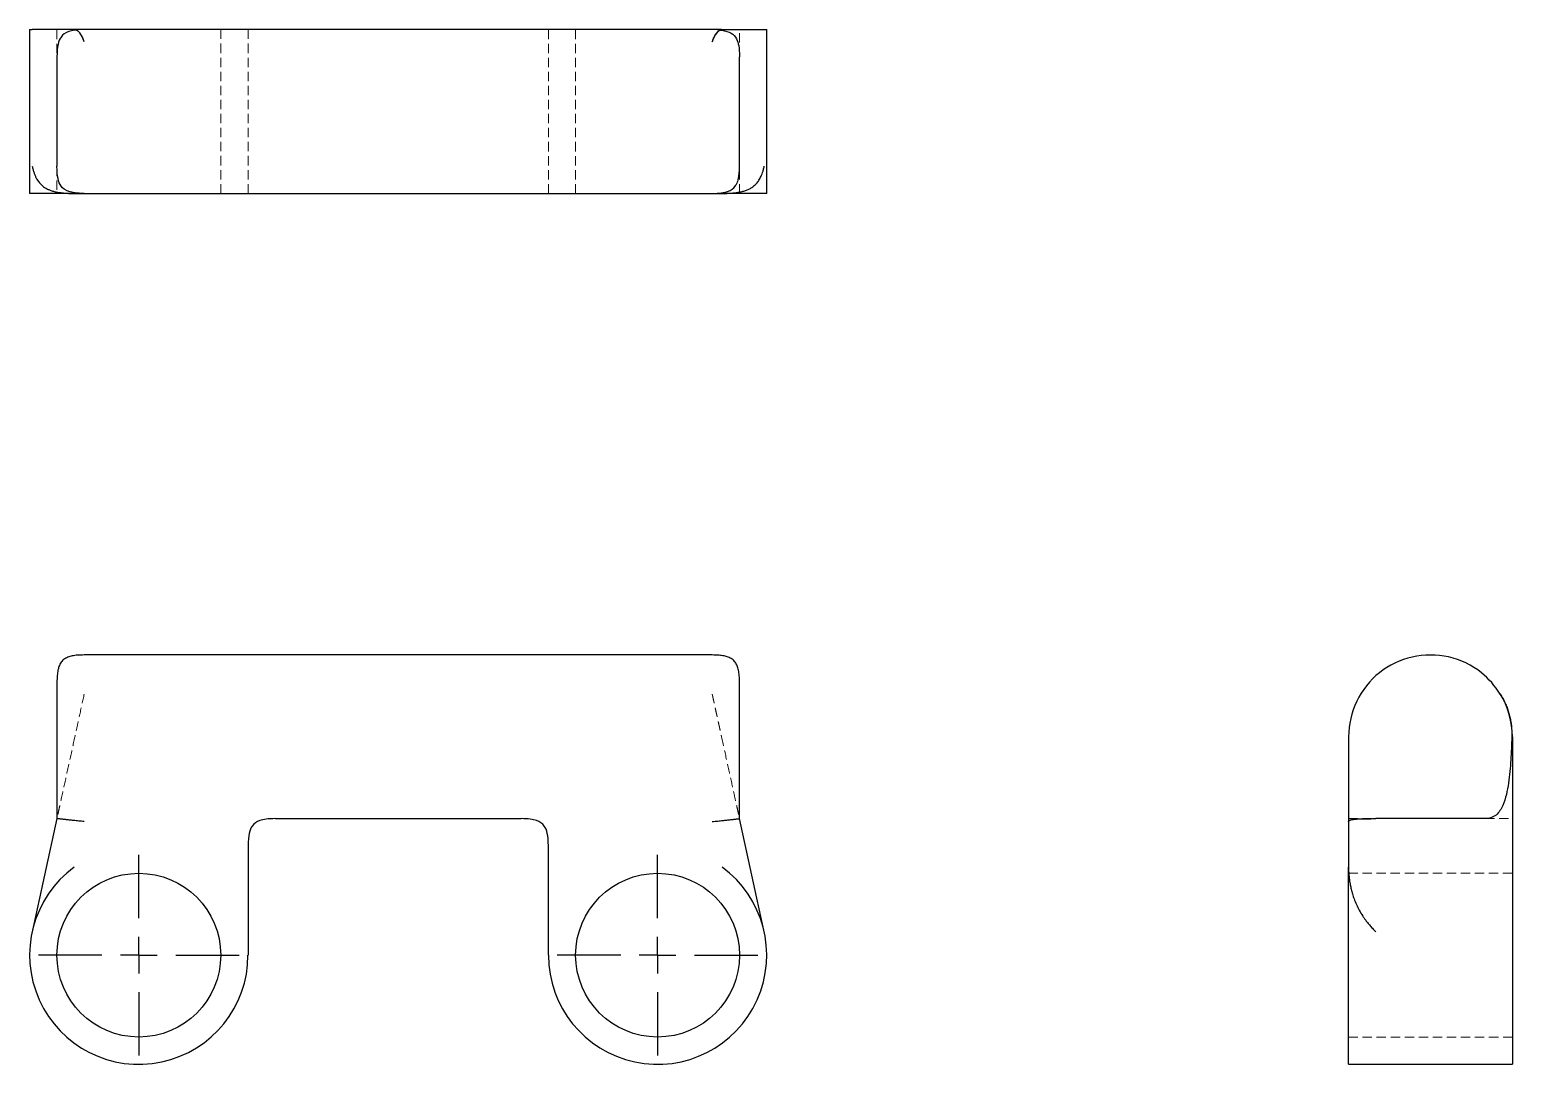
# Model space of a CAD drawing. Header units: millimetres. Extents: x 33 to 234, y 29 to 169.
import ezdxf

# ---------------------------------------------------------------- set-up
doc = ezdxf.new("R2010")
doc.units = ezdxf.units.MM
doc.linetypes.add('HIDDEN', pattern=[1.905, 1.27, -0.635])
doc.layers.add('10', color=7, linetype='Continuous')

# ---------------------------------------------------------------- blocks, each defined once
blk = doc.blocks.new('SW_CENTERMARKSYMBOL_0')
at = {"layer": '10', "color": 0}
for p, q in [((0, 5), (0, 13.61)), ((0, 0), (0, 2.5)), ((-5, 0), (-13.61, 0)), ((0, 0), (-2.5, 0)), ((0, 0), (0, -2.5)), ((0, 0), (2.5, 0)), ((5, 0), (13.61, 0)), ((0, -5), (0, -13.61))]:
    blk.add_line(p, q, dxfattribs=at)
blk = doc.blocks.new('SW_CENTERMARKSYMBOL_1')
at = {"layer": '10', "color": 0}
for p, q in [((0, 5), (0, 13.61)), ((0, 0), (0, 2.5)), ((-5, 0), (-13.61, 0)), ((0, 0), (-2.5, 0)), ((0, 0), (0, -2.5)), ((0, 0), (2.5, 0)), ((5, 0), (13.61, 0)), ((0, -5), (0, -13.61))]:
    blk.add_line(p, q, dxfattribs=at)

msp = doc.modelspace()

# ---------------------------------------------------------------- linework, layer by layer
at = {"color": 7, "linetype": 'Continuous', "lineweight": 25}
for p, q in [((33.02, 169.16), (33.02, 146.94)), ((33.02, 169.16), (33.36, 169.16)), ((39.16, 169.16), (33.36, 169.16)), ((126.88, 169.16), (39.16, 169.16)), ((126.88, 169.16), (132.68, 169.16)), ((132.68, 169.16), (133.02, 169.16)), ((133.02, 146.94), (133.02, 169.16)), ((39.08, 146.94), (33.02, 146.94)), ((39.08, 146.94), (40.43, 146.94)), ((40.43, 146.94), (125.61, 146.94)), ((125.61, 146.94), (126.96, 146.94)), ((133.02, 146.94), (126.96, 146.94)), ((125.61, 84.33), (40.43, 84.33)), ((125.61, 84.3), (125.61, 84.3)), ((36.72, 73.22), (36.72, 62.11)), ((129.32, 62.11), (129.32, 73.22)), ((211.94, 73.22), (211.94, 61.71)), ((234.16, 73.22), (234.16, 46.76)), ((36.72, 62.11), (33.36, 46.76)), ((66.35, 62.11), (99.69, 62.11)), ((132.68, 46.76), (129.32, 62.11)), ((211.94, 61.71), (211.94, 55.54)), ((230.46, 62.11), (215.64, 62.11)), ((62.65, 58.41), (62.65, 43.59)), ((103.39, 43.59), (103.39, 58.41)), ((211.94, 28.78), (211.94, 55.54)), ((234.16, 46.76), (234.16, 28.78)), ((211.94, 28.78), (234.16, 28.78))]:
    msp.add_line(p, q, dxfattribs=at)
at = {"color": 7, "linetype": 'HIDDEN', "lineweight": 18}
for p, q in [((36.72, 169.16), (36.72, 165.5)), ((58.95, 146.94), (58.95, 169.16)), ((62.65, 146.94), (62.65, 169.16)), ((103.39, 169.16), (103.39, 146.94)), ((107.09, 169.16), (107.09, 146.94)), ((129.32, 165.5), (129.32, 169.16)), ((36.72, 150.59), (36.72, 146.94)), ((129.32, 146.94), (129.32, 150.59)), ((211.94, 62.11), (215.64, 62.11)), ((230.46, 62.11), (234.16, 62.11)), ((234.16, 54.7), (211.94, 54.7)), ((211.94, 32.48), (234.16, 32.48))]:
    msp.add_line(p, q, dxfattribs=at)
at = {"color": 7, "linetype": 'HIDDEN', "lineweight": 18, "flags": 128}
for points in [[(36.72, 165.46), (36.72, 165.46)], [(129.32, 165.46), (129.32, 165.46)], [(36.72, 150.64), (36.72, 150.64)], [(129.32, 150.64), (129.32, 150.64)], [(40.43, 146.94), (40.43, 146.94)], [(125.61, 146.94), (125.61, 146.94)]]:
    msp.add_lwpolyline(points, dxfattribs=at)
at = {"color": 7, "linetype": 'Continuous', "lineweight": 25}
for centre in [(47.83, 43.59), (118.2, 43.59)]:
    msp.add_circle(centre, 11.11, dxfattribs=at)
for centre, radius, start, end in [((223.05, 73.22), 11.11, 0, 31.4939), ((47.83, 43.59), 14.81, 126.2403, 0), ((118.2, 43.59), 14.81, 180, 53.7597)]:
    msp.add_arc(centre, radius, start, end, dxfattribs=at)
for centre, start_param, end_param in [((39.16, 158.05), 5.733513, 6.283185), ((126.88, 158.05), 0, 0.549672)]:
    msp.add_ellipse(centre, major_axis=(0, 11.11), ratio=0.218951, start_param=start_param, end_param=end_param, dxfattribs=at)
for points, knots in [([(39.16, 169.09), (38.83, 169.05), (38.02, 168.85), (37.28, 168.32), (36.83, 167.26), (36.72, 166.21), (36.72, 165.46)], [0.1471025, 0.1471025, 0.1471025, 0.1471025, 0.2857143, 0.5714286, 0.7857143, 1, 1, 1, 1]), ([(40.42, 167.5), (40.23, 168.03), (40.03, 168.44), (39.71, 168.85), (39.6, 168.95), (39.38, 169.08), (39.27, 169.1), (39.16, 169.09)], [0, 0, 0, 0, 0.5, 0.5, 0.75, 0.75, 1, 1, 1, 1]), ([(125.61, 167.52), (125.63, 167.58), (125.68, 167.7), (125.74, 167.87), (125.81, 168.03), (125.88, 168.18), (125.95, 168.31), (126.02, 168.44), (126.08, 168.55), (126.15, 168.65), (126.23, 168.74), (126.3, 168.83), (126.37, 168.9), (126.44, 168.96), (126.51, 169.01), (126.59, 169.04), (126.66, 169.07), (126.73, 169.09), (126.81, 169.09), (126.86, 169.09), (126.88, 169.09)], [0, 0, 0, 0, 0.057238, 0.113984, 0.17029, 0.22621, 0.281798, 0.33711, 0.3922, 0.447127, 0.501947, 0.556718, 0.611497, 0.666343, 0.721313, 0.776464, 0.831853, 0.887536, 0.943567, 1, 1, 1, 1]), ([(126.88, 169.09), (127.45, 169.01), (128.26, 168.74), (128.9, 168.06), (129.24, 167.04), (129.32, 166.09), (129.32, 165.46)], [0, 0, 0, 0, 0.2433692, 0.4867383, 0.6692652, 0.8517921, 0.8517921, 0.8517921, 0.8517921]), ([(36.72, 165.46), (36.72, 165.46), (36.72, 164.64), (36.72, 162.6), (36.72, 161.78), (36.72, 160.44), (36.72, 159.97), (36.72, 159.02), (36.72, 157.56), (36.72, 155.63), (36.72, 154.34), (36.72, 153.53), (36.72, 153.16), (36.72, 151.46), (36.72, 150.64), (36.72, 150.64)], [0, 0, 0, 0, 0.25, 0.25, 0.375, 0.375, 0.4375, 0.4375, 0.5, 0.625, 0.6875, 0.6875, 0.75, 0.75, 1, 1, 1, 1]), ([(129.32, 150.64), (129.32, 150.64), (129.32, 151.46), (129.32, 153.16), (129.32, 153.53), (129.32, 154.34), (129.32, 155.63), (129.32, 157.56), (129.32, 159.02), (129.32, 159.97), (129.32, 160.44), (129.32, 161.78), (129.32, 162.6), (129.32, 164.64), (129.32, 165.46), (129.32, 165.46)], [0, 0, 0, 0, 0.25, 0.25, 0.3125, 0.3125, 0.375, 0.5, 0.5625, 0.5625, 0.625, 0.625, 0.75, 0.75, 1, 1, 1, 1]), ([(33.36, 150.64), (33.38, 150.56), (33.42, 150.4), (33.48, 150.17), (33.54, 149.95), (33.61, 149.74), (33.68, 149.54), (33.75, 149.36), (33.83, 149.19), (33.91, 149.02), (34.07, 148.74), (34.32, 148.38), (34.7, 147.99), (35.1, 147.7), (35.51, 147.49), (35.91, 147.33), (36.34, 147.2), (36.81, 147.1), (37.31, 147.03), (37.86, 146.97), (38.44, 146.94), (38.86, 146.94), (39.08, 146.94)], [0, 0, 0, 0, 0.030044, 0.059262, 0.087699, 0.115404, 0.14243, 0.168829, 0.194657, 0.219971, 0.244828, 0.329324, 0.410791, 0.490606, 0.55211, 0.613395, 0.674918, 0.737061, 0.800148, 0.864679, 0.93117, 1, 1, 1, 1]), ([(40.43, 146.94), (39.43, 146.94), (38.19, 147.13), (37.28, 147.78), (36.83, 148.84), (36.72, 149.89), (36.72, 150.64)], [0, 0, 0, 0, 0.285714, 0.571429, 0.785714, 1, 1, 1, 1]), ([(126.96, 146.94), (127.07, 146.94), (127.28, 146.94), (127.59, 146.95), (127.9, 146.96), (128.19, 146.98), (128.48, 147), (128.76, 147.03), (129.02, 147.07), (129.29, 147.11), (129.54, 147.17), (129.79, 147.23), (130.02, 147.3), (130.25, 147.38), (130.48, 147.47), (130.69, 147.57), (130.99, 147.74), (131.34, 147.99), (131.72, 148.38), (131.99, 148.77), (132.18, 149.13), (132.32, 149.43), (132.45, 149.78), (132.57, 150.18), (132.64, 150.48), (132.68, 150.64)], [0, 0, 0, 0, 0.03414, 0.068146, 0.102004, 0.135715, 0.169301, 0.202801, 0.236273, 0.269785, 0.303384, 0.337105, 0.370992, 0.405102, 0.439503, 0.474273, 0.509494, 0.59001, 0.671466, 0.75527, 0.795919, 0.84016, 0.888496, 0.941533, 1, 1, 1, 1]), ([(129.12, 148.74), (129.13, 148.81), (129.25, 149.28), (129.32, 149.89), (129.32, 150.64)], [0.75, 0.75, 0.75, 0.75, 0.7857143, 1, 1, 1, 1]), ([(125.61, 146.94), (126.61, 146.94), (127.84, 147.13), (128.57, 147.64), (128.84, 148.08), (128.88, 148.15)], [0, 0, 0, 0, 0.2857143, 0.5714286, 0.625, 0.625, 0.625, 0.625]), ([(232.5, 79.01), (231.83, 80.11), (229.87, 82.37), (224.06, 85.18), (215.15, 83.17), (211.94, 76.54), (211.94, 73.22)], [-0.9267501, -0.9267501, -0.9267501, -0.9267501, -0.8574423, -0.7679065, -0.588835, -0.4097634, -0.4097634, -0.4097634, -0.4097634]), ([(40.43, 84.32), (40.13, 84.31), (39.58, 84.31), (38.83, 84.21), (38.2, 84.03), (37.68, 83.76), (37.26, 83.33), (36.99, 82.8), (36.83, 82.19), (36.74, 81.47), (36.73, 80.93), (36.72, 80.62)], [0, 0, 0, 0, 0.1448694, 0.2647175, 0.3656786, 0.4566684, 0.5469294, 0.6509999, 0.7383352, 0.8499179, 1, 1, 1, 1]), ([(129.32, 80.62), (129.31, 80.92), (129.3, 81.46), (129.2, 82.21), (129.03, 82.84), (128.75, 83.36), (128.33, 83.78), (127.8, 84.04), (127.19, 84.21), (126.47, 84.3), (125.92, 84.31), (125.61, 84.32)], [0, 0, 0, 0, 0.143848, 0.263328, 0.364976, 0.455791, 0.546096, 0.650328, 0.737038, 0.848994, 1, 1, 1, 1]), ([(36.72, 80.61), (36.72, 80.61), (36.72, 80.66), (36.72, 80.5), (36.72, 80.1), (36.72, 79.42), (36.72, 78.5), (36.72, 77.36), (36.72, 76.07), (36.72, 74.67), (36.72, 73.7), (36.72, 73.22)], [0, 0, 0, 0, 0.005954, 0.130342, 0.254593, 0.378453, 0.50219, 0.626445, 0.751132, 0.875751, 1, 1, 1, 1]), ([(129.32, 73.22), (129.32, 75.16), (129.32, 77.09), (129.32, 78.81), (129.32, 79.11), (129.32, 79.65), (129.32, 80.32), (129.32, 80.61), (129.32, 80.62)], [0, 0, 0, 0, 0.5, 0.5, 0.625, 0.625, 0.75, 1, 1, 1, 1]), ([(232.52, 79.02), (232.58, 78.92), (232.7, 78.72), (232.87, 78.42), (233.03, 78.11), (233.18, 77.8), (233.31, 77.49), (233.44, 77.18), (233.55, 76.86), (233.65, 76.54), (233.74, 76.22), (233.83, 75.9), (233.9, 75.57), (233.96, 75.24), (234.01, 74.91), (234.04, 74.58), (234.07, 74.24), (234.09, 73.9), (234.09, 73.56), (234.09, 73.33), (234.09, 73.22)], [0, 0, 0, 0, 0.057238, 0.113984, 0.17029, 0.22621, 0.281798, 0.33711, 0.3922, 0.447127, 0.501947, 0.556718, 0.611497, 0.666343, 0.721313, 0.776464, 0.831853, 0.887536, 0.943567, 1, 1, 1, 1]), ([(234.09, 73.22), (234.06, 72.17), (234.01, 71.12), (233.88, 69.03), (233.78, 67.98), (233.56, 66.42), (233.47, 65.9), (233.23, 64.88), (233.08, 64.38), (232.76, 63.65), (232.63, 63.42), (232.34, 62.98), (232.16, 62.77), (231.85, 62.52), (231.74, 62.45), (231.51, 62.32), (231.38, 62.26), (231, 62.14), (230.73, 62.11), (230.46, 62.11)], [0, 0, 0, 0, 0.25, 0.25, 0.5, 0.5, 0.625, 0.625, 0.75, 0.75, 0.8125, 0.8125, 0.875, 0.875, 0.90625, 0.90625, 0.9375, 0.9375, 1, 1, 1, 1]), ([(40.43, 61.71), (40.3, 61.72), (40.05, 61.75), (39.68, 61.79), (39.33, 61.83), (39.01, 61.86), (38.71, 61.89), (38.42, 61.92), (38.16, 61.95), (37.92, 61.98), (37.7, 62), (37.45, 62.03), (37.2, 62.06), (36.99, 62.08), (36.83, 62.1), (36.74, 62.11), (36.73, 62.11), (36.72, 62.11)], [0, 0, 0, 0, 0.0625127, 0.1218583, 0.1777868, 0.2303239, 0.2798194, 0.3267986, 0.3715609, 0.4146028, 0.4567535, 0.4991219, 0.5700671, 0.6475478, 0.7381438, 0.8518173, 1, 1, 1, 1]), ([(66.35, 62.11), (65.36, 62.11), (64.74, 62.02), (64.26, 61.85), (63.79, 61.69), (63.46, 61.45), (63.21, 61.1), (63.03, 60.85), (62.89, 60.53), (62.8, 60.1), (62.7, 59.68), (62.65, 59.15), (62.65, 58.41)], [0, 0, 0, 0, 0.0593737, 0.0593737, 0.0593737, 0.1187474, 0.1187474, 0.1187474, 0.1632777, 0.1632777, 0.1632777, 0.207808, 0.207808, 0.207808, 0.207808]), ([(103.39, 58.41), (103.39, 59.15), (103.34, 59.68), (103.24, 60.1), (103.15, 60.53), (103.01, 60.85), (102.83, 61.1), (102.58, 61.45), (102.25, 61.69), (101.78, 61.85), (101.3, 62.02), (100.68, 62.11), (99.69, 62.11)], [0, 0, 0, 0, 0.0445303, 0.0445303, 0.0445303, 0.0890606, 0.0890606, 0.0890606, 0.1484343, 0.1484343, 0.1484343, 0.207808, 0.207808, 0.207808, 0.207808]), ([(125.61, 61.71), (125.74, 61.72), (125.99, 61.75), (126.36, 61.79), (126.71, 61.83), (127.03, 61.86), (127.33, 61.89), (127.61, 61.92), (127.88, 61.95), (128.12, 61.98), (128.34, 62), (128.59, 62.03), (128.84, 62.06), (129.05, 62.08), (129.2, 62.1), (129.3, 62.11), (129.31, 62.11), (129.32, 62.11)], [0, 0, 0, 0, 0.062337, 0.121761, 0.177895, 0.230595, 0.280002, 0.326587, 0.371133, 0.414234, 0.456507, 0.498943, 0.569379, 0.646514, 0.737647, 0.851218, 1, 1, 1, 1]), ([(211.94, 61.71), (211.94, 61.72), (211.94, 61.75), (211.96, 61.79), (211.99, 61.83), (212.03, 61.86), (212.09, 61.89), (212.16, 61.92), (212.26, 61.95), (212.37, 61.98), (212.52, 62), (212.73, 62.03), (213.04, 62.06), (213.49, 62.08), (214.06, 62.1), (214.79, 62.11), (215.33, 62.11), (215.64, 62.11)], [0, 0, 0, 0, 0.062337, 0.121761, 0.177895, 0.230595, 0.280002, 0.326587, 0.371133, 0.414234, 0.456507, 0.498943, 0.569379, 0.646514, 0.737647, 0.851218, 1, 1, 1, 1]), ([(211.94, 55.54), (211.94, 55.46), (211.94, 55.3), (211.95, 55.06), (211.96, 54.8), (211.98, 54.54), (212, 54.28), (212.03, 54), (212.07, 53.72), (212.11, 53.43), (212.17, 53.14), (212.23, 52.84), (212.3, 52.53), (212.38, 52.22), (212.47, 51.89), (212.57, 51.57), (212.74, 51.09), (212.99, 50.46), (213.38, 49.67), (213.77, 49.02), (214.13, 48.51), (214.43, 48.11), (214.78, 47.68), (215.18, 47.22), (215.48, 46.92), (215.64, 46.76)], [0, 0, 0, 0, 0.03414, 0.068146, 0.102004, 0.135715, 0.169301, 0.202801, 0.236273, 0.269785, 0.303384, 0.337105, 0.370992, 0.405102, 0.439503, 0.474273, 0.509494, 0.59001, 0.671466, 0.75527, 0.795919, 0.84016, 0.888496, 0.941533, 1, 1, 1, 1])]:
    msp.add_open_spline(points, degree=3, knots=knots, dxfattribs=at)
at = {"color": 7, "linetype": 'HIDDEN', "lineweight": 18}
msp.add_open_spline([(128.88, 148.15), (128.97, 148.32), (129.05, 148.51), (129.12, 148.74)], degree=3, dxfattribs=at)
for points, knots in [([(40.42, 79.01), (40.23, 78.13), (40.03, 77.21), (39.71, 75.74), (39.6, 75.24), (39.38, 74.24), (39.27, 73.73), (39.16, 73.22)], [0, 0, 0, 0, 0.5, 0.5, 0.75, 0.75, 1, 1, 1, 1]), ([(125.61, 79.02), (125.63, 78.92), (125.68, 78.72), (125.74, 78.42), (125.81, 78.11), (125.88, 77.8), (125.95, 77.49), (126.02, 77.18), (126.08, 76.86), (126.15, 76.54), (126.23, 76.22), (126.3, 75.9), (126.37, 75.57), (126.44, 75.24), (126.51, 74.91), (126.59, 74.58), (126.66, 74.24), (126.73, 73.9), (126.81, 73.56), (126.86, 73.33), (126.88, 73.22)], [0, 0, 0, 0, 0.057238, 0.113984, 0.17029, 0.22621, 0.281798, 0.33711, 0.3922, 0.447127, 0.501947, 0.556718, 0.611497, 0.666343, 0.721313, 0.776464, 0.831853, 0.887536, 0.943567, 1, 1, 1, 1]), ([(39.16, 73.22), (38.93, 72.17), (38.7, 71.12), (38.24, 69.03), (38.01, 67.98), (37.67, 66.42), (37.55, 65.9), (37.33, 64.88), (37.22, 64.38), (37.06, 63.65), (37.01, 63.42), (36.91, 62.98), (36.87, 62.77), (36.81, 62.52), (36.8, 62.45), (36.77, 62.32), (36.76, 62.27), (36.73, 62.14), (36.72, 62.11), (36.72, 62.11)], [0, 0, 0, 0, 0.25, 0.25, 0.5, 0.5, 0.625, 0.625, 0.75, 0.75, 0.8125, 0.8125, 0.875, 0.875, 0.90625, 0.90625, 0.9375, 0.9375, 1, 1, 1, 1]), ([(126.88, 73.22), (127.11, 72.17), (127.34, 71.12), (127.8, 69.03), (128.03, 67.98), (128.37, 66.42), (128.48, 65.9), (128.71, 64.88), (128.82, 64.38), (128.98, 63.65), (129.03, 63.42), (129.13, 62.98), (129.17, 62.77), (129.22, 62.52), (129.24, 62.45), (129.27, 62.32), (129.28, 62.26), (129.31, 62.14), (129.32, 62.11), (129.32, 62.11)], [0, 0, 0, 0, 0.25, 0.25, 0.5, 0.5, 0.625, 0.625, 0.75, 0.75, 0.8125, 0.8125, 0.875, 0.875, 0.90625, 0.90625, 0.9375, 0.9375, 1, 1, 1, 1])]:
    msp.add_open_spline(points, degree=3, knots=knots, dxfattribs=at)

# ---------------------------------------------------------------- block references
at = {"layer": '10'}
for name, p in [('SW_CENTERMARKSYMBOL_0', (47.83, 43.59)), ('SW_CENTERMARKSYMBOL_1', (118.2, 43.59))]:
    msp.add_blockref(name, p, dxfattribs=at)

doc.saveas('drawing.dxf')
